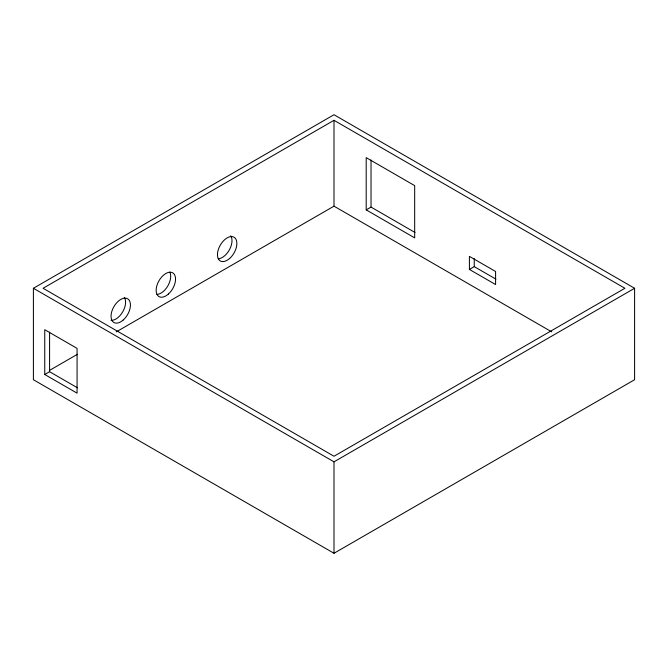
<?xml version="1.0" encoding="UTF-8"?>
<svg xmlns="http://www.w3.org/2000/svg" width="668" height="668" viewBox="0 0 668 668"><rect width="100%" height="100%" fill="white"/><g stroke="black" fill="none" stroke-linecap="round" stroke-linejoin="round"><path stroke-width="1" d="M33.4 288.275L334 114.729L634.6 288.275L634.6 379.725L334 553.271L33.4 379.725L33.4 288.275L334 461.83L634.6 288.275M334 120.315L43.078 288.275L334 456.244L624.922 288.275L334 120.315L334 206.161L551.743 331.871M49.399 370.473L77.413 354.299M116.257 331.871L334 206.161M44.748 374.506L77.07 393.16L77.07 348.379L44.748 329.716L44.748 374.506L49.582 371.709L77.413 387.774M366.198 209.886L414.678 237.875L414.678 185.629L366.198 157.631L366.198 209.886L371.032 207.097L415.028 232.489M469.404 269.429L495.589 284.551L495.589 271.484L469.404 256.37L469.404 269.429L474.255 266.632L495.923 279.14M474.255 258.599L474.255 266.632M371.032 159.961L371.032 207.097M334 461.83L334 553.271M49.582 332.13L49.582 371.709M124.298 297.385A13.711 7.916 -60 0 1 122.753 311.789A13.711 7.916 -60 0 1 111.055 320.331M169.789 272.101A13.711 7.916 -60 0 1 167.852 285.871A13.711 7.916 -60 0 1 156.897 294.421M230.71 235.829A13.711 7.916 -60 0 1 229.458 249.715A13.711 7.916 -60 0 1 218.211 258.792M123.254 319.997A13.711 7.916 -60 0 0 127.605 298.755A13.711 7.916 -60 0 0 111.381 313.142A13.711 7.916 -60 0 0 123.254 319.997M168.361 294.07A13.711 7.916 -60 0 0 172.703 272.828A13.711 7.916 -60 0 0 156.479 287.215A13.711 7.916 -60 0 0 168.361 294.07M229.675 258.441A13.711 7.916 -60 0 0 234.017 237.198A13.711 7.916 -60 0 0 217.793 251.585A13.711 7.916 -60 0 0 229.675 258.441"/></g></svg>
